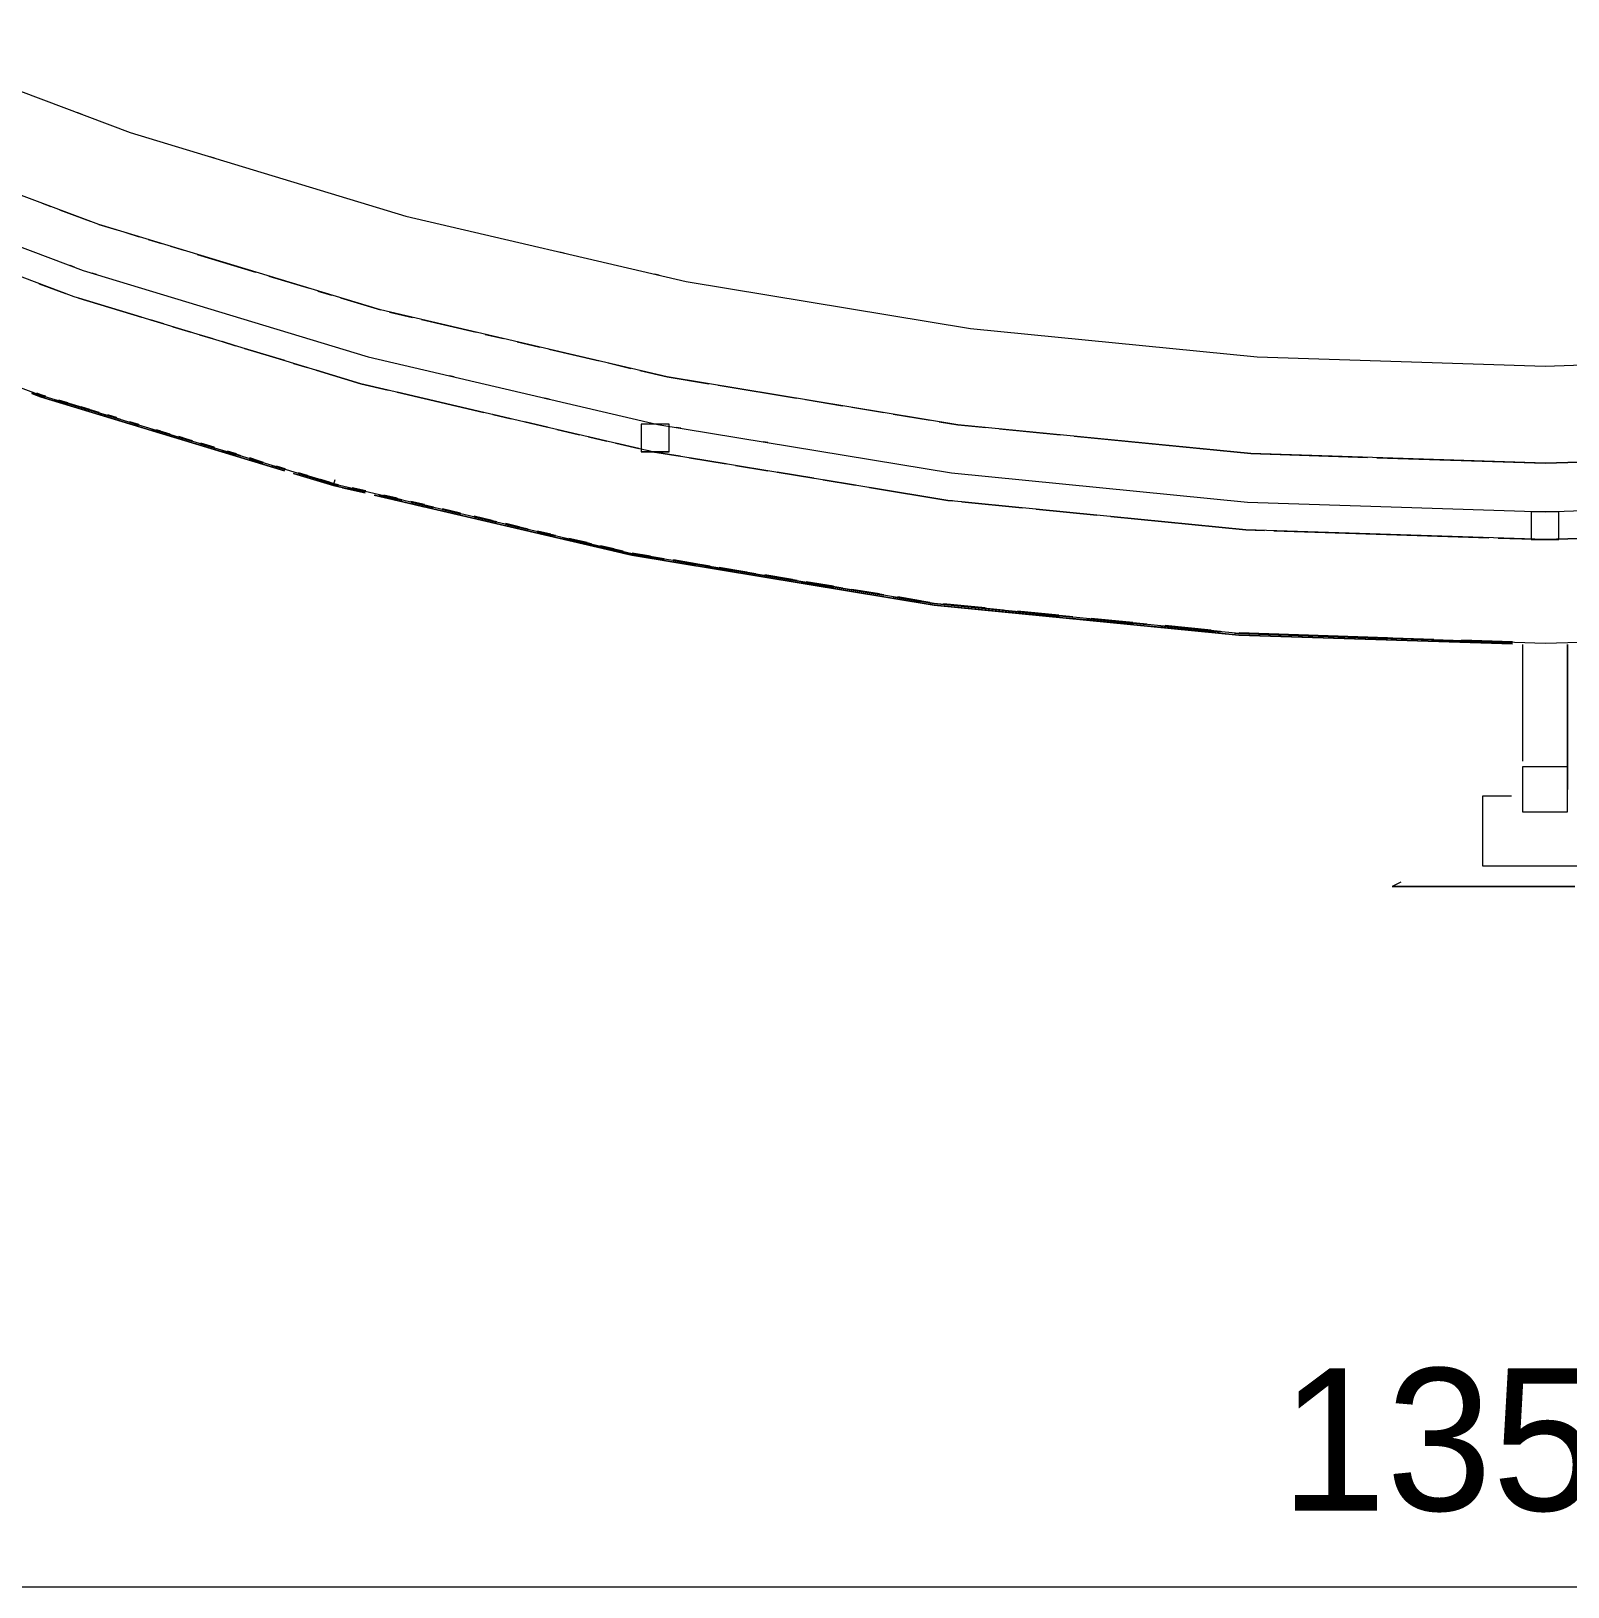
# Paper-space layout '01 Plans' of a CAD drawing. Header units: millimetres. Extents: x 5 to 415, y 7 to 290.
# Drawn here: x 70.19 to 92.33, y 75 to 97.42 of the extents above; entities that cross this region are included whole.
import ezdxf
from ezdxf.enums import TextEntityAlignment as Align

# ---------------------------------------------------------------- set-up
doc = ezdxf.new("R2010")
doc.units = ezdxf.units.MM
doc.layers.add('DIMENSIONS', color=7, linetype='Continuous')
doc.layers.add('GEOMETRY', color=7, linetype='Continuous')

# ---------------------------------------------------------------- blocks, each defined once
blk = doc.blocks.new('SHEET_01')
at = {"layer": 'DIMENSIONS', "lineweight": 13}
blk.add_line((24.592, 75), (159.408, 75), dxfattribs=at)
at = {"layer": 'GEOMETRY', "lineweight": 13}
for p, q in [((67.735, 97.418), (71.618, 95.957)), ((70.929, 96.216), (70.866, 96.24)), ((71.168, 94.631), (67.199, 96.125)), ((71.618, 95.957), (75.589, 94.752)), ((72.835, 95.588), (72.771, 95.607)), ((66.931, 95.478), (70.943, 93.968)), ((70.814, 93.589), (66.778, 95.109)), ((70.349, 94.939), (70.475, 94.892)), ((70.601, 94.844), (71.042, 94.678)), ((71.168, 94.631), (71.426, 94.553)), ((75.226, 93.4), (71.168, 94.631)), ((75.589, 94.752), (79.63, 93.81)), ((71.555, 94.514), (71.748, 94.455)), ((71.877, 94.416), (72.07, 94.357)), ((72.199, 94.318), (72.392, 94.26)), ((72.585, 94.201), (73.423, 93.947)), ((77.87, 94.22), (77.805, 94.235)), ((70.818, 94.015), (70.755, 94.039)), ((70.755, 94.039), (70.818, 94.015)), ((70.818, 94.015), (70.755, 94.039)), ((70.943, 93.968), (75.045, 92.724)), ((70.332, 92.169), (66.204, 93.723)), ((70.31, 93.779), (70.688, 93.637)), ((70.688, 93.637), (70.31, 93.779)), ((70.31, 93.779), (70.688, 93.637)), ((71.135, 93.91), (71.071, 93.929)), ((71.071, 93.929), (71.135, 93.91)), ((71.135, 93.91), (71.071, 93.929)), ((73.616, 93.888), (74.196, 93.712)), ((79.239, 93.901), (79.173, 93.916)), ((79.63, 93.81), (83.724, 93.134)), ((74.942, 92.337), (70.814, 93.589)), ((70.879, 93.57), (71.782, 93.296)), ((71.782, 93.296), (70.879, 93.57)), ((70.879, 93.57), (71.782, 93.296)), ((74.324, 93.673), (74.518, 93.615)), ((74.647, 93.576), (75.226, 93.4)), ((79.356, 92.437), (75.226, 93.4)), ((75.357, 93.369), (75.685, 93.293)), ((75.816, 93.262), (76.603, 93.079)), ((71.911, 93.257), (72.104, 93.198)), ((72.104, 93.198), (71.911, 93.257)), ((71.911, 93.257), (72.104, 93.198)), ((72.233, 93.159), (72.491, 93.081)), ((72.491, 93.081), (72.233, 93.159)), ((72.233, 93.159), (72.491, 93.081)), ((72.62, 93.042), (72.814, 92.983)), ((72.814, 92.983), (72.62, 93.042)), ((72.62, 93.042), (72.814, 92.983)), ((76.734, 93.048), (76.996, 92.987)), ((83.724, 93.134), (87.853, 92.727)), ((72.943, 92.944), (73.136, 92.885)), ((73.136, 92.885), (72.943, 92.944)), ((72.943, 92.944), (73.136, 92.885)), ((73.265, 92.846), (73.845, 92.67)), ((73.845, 92.67), (73.265, 92.846)), ((73.265, 92.846), (73.845, 92.67)), ((77.193, 92.941), (77.521, 92.865)), ((77.652, 92.834), (78.373, 92.666)), ((73.974, 92.631), (74.168, 92.572)), ((74.168, 92.572), (73.974, 92.631)), ((73.974, 92.631), (74.168, 92.572)), ((75.045, 92.724), (79.22, 91.75)), ((78.504, 92.636), (78.832, 92.559)), ((87.853, 92.727), (92, 92.592)), ((92, 92.592), (96.147, 92.727)), ((74.297, 92.533), (74.942, 92.337)), ((74.942, 92.337), (74.297, 92.533)), ((74.297, 92.533), (74.942, 92.337)), ((76.285, 92.435), (76.219, 92.45)), ((76.219, 92.45), (76.285, 92.435)), ((76.285, 92.435), (76.219, 92.45)), ((78.963, 92.529), (79.356, 92.437)), ((79.356, 92.437), (79.954, 92.338)), ((83.541, 91.746), (79.356, 92.437)), ((70.201, 92.197), (70.326, 92.15)), ((70.326, 92.15), (70.201, 92.197)), ((70.201, 92.197), (70.326, 92.15)), ((70.326, 92.15), (70.201, 92.197)), ((70.201, 92.197), (70.326, 92.15)), ((70.326, 92.15), (70.201, 92.197)), ((70.201, 92.197), (70.326, 92.15)), ((70.326, 92.15), (70.201, 92.197)), ((70.201, 92.197), (70.326, 92.15)), ((70.326, 92.15), (70.201, 92.197)), ((70.207, 92.216), (70.332, 92.169)), ((70.332, 92.169), (70.207, 92.216)), ((70.207, 92.216), (70.332, 92.169)), ((70.332, 92.169), (70.207, 92.216)), ((70.332, 92.169), (70.207, 92.216)), ((70.207, 92.216), (70.332, 92.169)), ((70.332, 92.169), (70.207, 92.216)), ((70.207, 92.216), (70.332, 92.169)), ((70.332, 92.169), (70.207, 92.216)), ((70.207, 92.216), (70.332, 92.169)), ((70.332, 92.169), (70.207, 92.216)), ((70.207, 92.216), (70.332, 92.169)), ((70.332, 92.169), (70.207, 92.216)), ((70.207, 92.216), (70.332, 92.169)), ((70.332, 92.169), (70.207, 92.216)), ((70.332, 92.169), (70.207, 92.216)), ((70.335, 92.178), (70.273, 92.202)), ((70.273, 92.202), (70.335, 92.178)), ((70.326, 92.15), (70.71, 92.034)), ((70.71, 92.034), (70.326, 92.15)), ((70.326, 92.15), (70.71, 92.034)), ((70.71, 92.034), (70.326, 92.15)), ((70.326, 92.15), (70.71, 92.034)), ((70.71, 92.034), (70.326, 92.15)), ((70.326, 92.15), (70.71, 92.034)), ((70.71, 92.034), (70.326, 92.15)), ((70.326, 92.15), (73.844, 91.083)), ((73.844, 91.083), (70.326, 92.15)), ((70.332, 92.169), (70.396, 92.149)), ((70.396, 92.149), (70.332, 92.169)), ((70.332, 92.169), (70.396, 92.149)), ((70.396, 92.149), (70.332, 92.169)), ((70.396, 92.149), (70.332, 92.169)), ((70.332, 92.169), (70.396, 92.149)), ((70.396, 92.149), (70.332, 92.169)), ((70.332, 92.169), (70.396, 92.149)), ((70.396, 92.149), (70.332, 92.169)), ((70.332, 92.169), (70.396, 92.149)), ((70.396, 92.149), (70.332, 92.169)), ((70.332, 92.169), (70.396, 92.149)), ((70.396, 92.149), (70.332, 92.169)), ((70.332, 92.169), (70.396, 92.149)), ((70.396, 92.149), (70.332, 92.169)), ((70.396, 92.149), (70.332, 92.169)), ((74.553, 90.888), (70.332, 92.169)), ((70.399, 92.159), (70.335, 92.178)), ((70.335, 92.178), (70.399, 92.159)), ((74.942, 92.337), (75.335, 92.246)), ((75.335, 92.246), (74.942, 92.337)), ((74.942, 92.337), (75.335, 92.246)), ((79.142, 91.358), (74.942, 92.337)), ((75.467, 92.215), (76.714, 91.924)), ((76.714, 91.924), (75.467, 92.215)), ((75.467, 92.215), (76.714, 91.924)), ((80.087, 92.316), (81.216, 92.13)), ((70.524, 92.111), (70.716, 92.052)), ((70.716, 92.052), (70.524, 92.111)), ((70.524, 92.111), (70.716, 92.052)), ((71.483, 91.82), (70.524, 92.111)), ((70.716, 92.052), (70.524, 92.111)), ((70.524, 92.111), (70.716, 92.052)), ((70.716, 92.052), (70.524, 92.111)), ((70.524, 92.111), (70.716, 92.052)), ((70.716, 92.052), (70.524, 92.111)), ((70.524, 92.111), (70.716, 92.052)), ((70.716, 92.052), (70.524, 92.111)), ((70.524, 92.111), (70.716, 92.052)), ((71.483, 91.82), (70.524, 92.111)), ((70.524, 92.111), (71.483, 91.82)), ((71.483, 91.82), (70.524, 92.111)), ((71.483, 91.82), (70.524, 92.111)), ((70.719, 92.062), (70.591, 92.101)), ((70.591, 92.101), (71.167, 91.926)), ((70.838, 91.995), (71.03, 91.936)), ((71.03, 91.936), (70.838, 91.995)), ((70.838, 91.995), (71.03, 91.936)), ((71.03, 91.936), (70.838, 91.995)), ((70.838, 91.995), (71.03, 91.936)), ((71.03, 91.936), (70.838, 91.995)), ((70.838, 91.995), (71.03, 91.936)), ((71.03, 91.936), (70.838, 91.995)), ((70.908, 91.994), (71.036, 91.955)), ((71.036, 91.955), (70.908, 91.994)), ((70.908, 91.994), (71.036, 91.955)), ((71.036, 91.955), (70.908, 91.994)), ((70.908, 91.994), (71.036, 91.955)), ((71.036, 91.955), (70.908, 91.994)), ((70.908, 91.994), (71.036, 91.955)), ((71.036, 91.955), (70.908, 91.994)), ((70.908, 91.994), (71.036, 91.955)), ((71.036, 91.955), (70.908, 91.994)), ((70.908, 91.994), (71.036, 91.955)), ((71.039, 91.965), (70.911, 92.004)), ((77.654, 92.115), (77.589, 92.131)), ((77.589, 92.131), (77.654, 92.115)), ((77.654, 92.115), (77.589, 92.131)), ((81.349, 92.108), (81.88, 92.02)), ((82.013, 91.998), (82.478, 91.921)), ((71.158, 91.898), (72.053, 91.626)), ((72.053, 91.626), (71.158, 91.898)), ((71.158, 91.898), (72.053, 91.626)), ((72.053, 91.626), (71.158, 91.898)), ((71.158, 91.898), (72.053, 91.626)), ((72.053, 91.626), (71.158, 91.898)), ((71.158, 91.898), (72.053, 91.626)), ((72.053, 91.626), (71.158, 91.898)), ((71.228, 91.897), (71.483, 91.82)), ((71.483, 91.82), (71.228, 91.897)), ((71.228, 91.897), (71.483, 91.82)), ((71.483, 91.82), (71.228, 91.897)), ((71.228, 91.897), (71.483, 91.82)), ((71.483, 91.82), (71.228, 91.897)), ((71.228, 91.897), (71.483, 91.82)), ((71.483, 91.82), (71.228, 91.897)), ((71.228, 91.897), (71.483, 91.82)), ((71.483, 91.82), (71.228, 91.897)), ((71.228, 91.897), (71.483, 91.82)), ((71.423, 91.849), (71.295, 91.887)), ((71.295, 91.887), (71.423, 91.849)), ((71.611, 91.781), (71.739, 91.742)), ((71.739, 91.742), (71.611, 91.781)), ((71.611, 91.781), (71.739, 91.742)), ((71.739, 91.742), (71.611, 91.781)), ((71.739, 91.742), (71.611, 91.781)), ((71.611, 91.781), (71.739, 91.742)), ((71.739, 91.742), (71.611, 91.781)), ((71.611, 91.781), (71.739, 91.742)), ((71.739, 91.742), (71.611, 91.781)), ((71.611, 91.781), (71.739, 91.742)), ((71.739, 91.742), (71.611, 91.781)), ((71.611, 91.781), (71.739, 91.742)), ((71.739, 91.742), (71.611, 91.781)), ((71.611, 91.781), (71.739, 91.742)), ((71.739, 91.742), (71.611, 91.781)), ((71.739, 91.742), (71.611, 91.781)), ((71.742, 91.752), (71.614, 91.79)), ((71.614, 91.79), (71.742, 91.752)), ((76.845, 91.894), (77.107, 91.832)), ((77.107, 91.832), (76.845, 91.894)), ((76.845, 91.894), (77.107, 91.832)), ((77.304, 91.786), (77.632, 91.71)), ((77.632, 91.71), (77.304, 91.786)), ((77.304, 91.786), (77.632, 91.71)), ((79.381, 91.754), (78.981, 91.754)), ((78.981, 91.754), (78.981, 91.354)), ((79.22, 91.75), (83.449, 91.052)), ((79.381, 91.354), (79.381, 91.754)), ((79.55, 91.696), (79.484, 91.707)), ((79.484, 91.707), (79.55, 91.696)), ((79.55, 91.696), (79.484, 91.707)), ((82.611, 91.9), (83.142, 91.812)), ((83.275, 91.79), (83.541, 91.746)), ((83.541, 91.746), (83.943, 91.706)), ((87.761, 91.33), (83.541, 91.746)), ((71.931, 91.684), (72.059, 91.645)), ((72.059, 91.645), (71.931, 91.684)), ((71.931, 91.684), (72.059, 91.645)), ((72.507, 91.509), (71.931, 91.684)), ((72.059, 91.645), (71.931, 91.684)), ((71.931, 91.684), (72.059, 91.645)), ((72.059, 91.645), (71.931, 91.684)), ((71.931, 91.684), (72.059, 91.645)), ((72.059, 91.645), (71.931, 91.684)), ((71.931, 91.684), (72.059, 91.645)), ((72.059, 91.645), (71.931, 91.684)), ((71.931, 91.684), (72.059, 91.645)), ((72.507, 91.509), (71.931, 91.684)), ((71.931, 91.684), (72.507, 91.509)), ((72.507, 91.509), (71.931, 91.684)), ((72.507, 91.509), (71.931, 91.684)), ((72.062, 91.655), (71.998, 91.674)), ((71.998, 91.674), (72.19, 91.616)), ((72.181, 91.587), (72.373, 91.529)), ((72.373, 91.529), (72.181, 91.587)), ((72.181, 91.587), (72.373, 91.529)), ((72.373, 91.529), (72.181, 91.587)), ((72.181, 91.587), (72.373, 91.529)), ((72.373, 91.529), (72.181, 91.587)), ((72.181, 91.587), (72.373, 91.529)), ((72.373, 91.529), (72.181, 91.587)), ((72.251, 91.587), (72.379, 91.548)), ((72.379, 91.548), (72.251, 91.587)), ((72.251, 91.587), (72.379, 91.548)), ((72.379, 91.548), (72.251, 91.587)), ((72.251, 91.587), (72.379, 91.548)), ((72.379, 91.548), (72.251, 91.587)), ((72.251, 91.587), (72.379, 91.548)), ((72.379, 91.548), (72.251, 91.587)), ((72.251, 91.587), (72.379, 91.548)), ((72.379, 91.548), (72.251, 91.587)), ((72.251, 91.587), (72.379, 91.548)), ((72.382, 91.558), (72.318, 91.577)), ((72.318, 91.577), (72.51, 91.519)), ((72.565, 91.471), (73.141, 91.296)), ((73.141, 91.296), (72.565, 91.471)), ((72.565, 91.471), (73.141, 91.296)), ((73.141, 91.296), (72.565, 91.471)), ((72.565, 91.471), (73.141, 91.296)), ((73.141, 91.296), (72.565, 91.471)), ((72.565, 91.471), (73.141, 91.296)), ((73.141, 91.296), (72.565, 91.471)), ((72.635, 91.47), (72.827, 91.412)), ((72.827, 91.412), (72.635, 91.47)), ((72.635, 91.47), (72.827, 91.412)), ((72.827, 91.412), (72.635, 91.47)), ((72.827, 91.412), (72.635, 91.47)), ((72.635, 91.47), (72.827, 91.412)), ((72.827, 91.412), (72.635, 91.47)), ((72.635, 91.47), (72.827, 91.412)), ((72.827, 91.412), (72.635, 91.47)), ((72.635, 91.47), (72.827, 91.412)), ((72.827, 91.412), (72.635, 91.47)), ((72.635, 91.47), (72.827, 91.412)), ((72.827, 91.412), (72.635, 91.47)), ((72.635, 91.47), (72.827, 91.412)), ((72.827, 91.412), (72.635, 91.47)), ((72.827, 91.412), (72.635, 91.47)), ((72.829, 91.422), (72.638, 91.48)), ((72.638, 91.48), (72.829, 91.422)), ((77.764, 91.679), (78.092, 91.603)), ((78.092, 91.603), (77.764, 91.679)), ((77.764, 91.679), (78.092, 91.603)), ((78.223, 91.572), (78.486, 91.511)), ((78.486, 91.511), (78.223, 91.572)), ((78.223, 91.572), (78.486, 91.511)), ((78.617, 91.48), (78.945, 91.404)), ((78.945, 91.404), (78.617, 91.48)), ((78.617, 91.48), (78.945, 91.404)), ((80.806, 91.488), (80.74, 91.499)), ((80.74, 91.499), (80.806, 91.488)), ((80.806, 91.488), (80.74, 91.499)), ((84.144, 91.687), (85.015, 91.601)), ((85.216, 91.581), (87.761, 91.33)), ((72.954, 91.373), (73.146, 91.315)), ((73.146, 91.315), (72.954, 91.373)), ((72.954, 91.373), (73.146, 91.315)), ((73.21, 91.296), (72.954, 91.373)), ((73.146, 91.315), (72.954, 91.373)), ((72.954, 91.373), (73.146, 91.315)), ((73.146, 91.315), (72.954, 91.373)), ((72.954, 91.373), (73.146, 91.315)), ((73.146, 91.315), (72.954, 91.373)), ((72.954, 91.373), (73.146, 91.315)), ((73.146, 91.315), (72.954, 91.373)), ((72.954, 91.373), (73.146, 91.315)), ((73.21, 91.296), (72.954, 91.373)), ((72.954, 91.373), (73.21, 91.296)), ((73.21, 91.296), (72.954, 91.373)), ((73.21, 91.296), (72.954, 91.373)), ((73.149, 91.325), (73.021, 91.364)), ((73.021, 91.364), (73.213, 91.305)), ((73.269, 91.257), (73.461, 91.199)), ((73.461, 91.199), (73.269, 91.257)), ((73.269, 91.257), (73.461, 91.199)), ((73.461, 91.199), (73.269, 91.257)), ((73.269, 91.257), (73.461, 91.199)), ((73.461, 91.199), (73.269, 91.257)), ((73.269, 91.257), (73.461, 91.199)), ((73.461, 91.199), (73.269, 91.257)), ((73.338, 91.257), (73.466, 91.218)), ((73.466, 91.218), (73.338, 91.257)), ((73.338, 91.257), (73.466, 91.218)), ((73.53, 91.199), (73.338, 91.257)), ((73.466, 91.218), (73.338, 91.257)), ((73.338, 91.257), (73.466, 91.218)), ((73.466, 91.218), (73.338, 91.257)), ((73.338, 91.257), (73.466, 91.218)), ((73.466, 91.218), (73.338, 91.257)), ((73.338, 91.257), (73.466, 91.218)), ((73.466, 91.218), (73.338, 91.257)), ((73.338, 91.257), (73.466, 91.218)), ((73.53, 91.199), (73.338, 91.257)), ((73.338, 91.257), (73.53, 91.199)), ((73.53, 91.199), (73.338, 91.257)), ((73.53, 91.199), (73.338, 91.257)), ((73.469, 91.228), (73.341, 91.267)), ((73.341, 91.267), (73.533, 91.208)), ((79.381, 91.354), (78.981, 91.354)), ((78.981, 91.354), (79.381, 91.354)), ((78.981, 91.354), (78.981, 91.354)), ((79.076, 91.373), (79.142, 91.358)), ((79.142, 91.358), (79.076, 91.373)), ((79.076, 91.373), (79.142, 91.358)), ((79.142, 91.358), (79.541, 91.292)), ((79.541, 91.292), (79.142, 91.358)), ((79.142, 91.358), (79.541, 91.292)), ((83.397, 90.655), (79.142, 91.358)), ((79.381, 91.354), (79.381, 91.354)), ((79.674, 91.27), (80.206, 91.182)), ((80.206, 91.182), (79.674, 91.27)), ((79.674, 91.27), (80.206, 91.182)), ((87.761, 91.33), (89.443, 91.275)), ((92, 91.192), (87.761, 91.33)), ((89.578, 91.271), (92, 91.192)), ((92, 91.192), (96.239, 91.33)), ((96.239, 91.33), (92, 91.192)), ((73.589, 91.16), (73.844, 91.083)), ((73.844, 91.083), (73.589, 91.16)), ((73.589, 91.16), (73.844, 91.083)), ((73.844, 91.083), (73.589, 91.16)), ((73.589, 91.16), (73.844, 91.083)), ((73.844, 91.083), (73.589, 91.16)), ((73.589, 91.16), (73.844, 91.083)), ((73.844, 91.083), (73.589, 91.16)), ((73.658, 91.16), (73.85, 91.102)), ((73.85, 91.102), (73.658, 91.16)), ((73.658, 91.16), (73.85, 91.102)), ((73.85, 91.102), (73.658, 91.16)), ((73.85, 91.102), (73.658, 91.16)), ((73.658, 91.16), (73.85, 91.102)), ((73.85, 91.102), (73.658, 91.16)), ((73.658, 91.16), (73.85, 91.102)), ((73.85, 91.102), (73.658, 91.16)), ((73.658, 91.16), (73.85, 91.102)), ((73.85, 91.102), (73.658, 91.16)), ((73.658, 91.16), (73.85, 91.102)), ((73.85, 91.102), (73.658, 91.16)), ((73.658, 91.16), (73.85, 91.102)), ((73.85, 91.102), (73.658, 91.16)), ((73.85, 91.102), (73.658, 91.16)), ((73.853, 91.111), (73.725, 91.15)), ((73.725, 91.15), (73.853, 91.111)), ((73.972, 91.044), (74.164, 90.986)), ((74.164, 90.986), (73.972, 91.044)), ((73.972, 91.044), (74.164, 90.986)), ((74.164, 90.986), (73.972, 91.044)), ((73.972, 91.044), (74.164, 90.986)), ((74.164, 90.986), (73.972, 91.044)), ((73.972, 91.044), (74.164, 90.986)), ((74.164, 90.986), (73.972, 91.044)), ((73.972, 91.044), (74.548, 90.869)), ((74.548, 90.869), (73.972, 91.044)), ((74.042, 91.044), (74.17, 91.005)), ((74.17, 91.005), (74.042, 91.044)), ((74.042, 91.044), (74.17, 91.005)), ((74.553, 90.888), (74.042, 91.044)), ((74.17, 91.005), (74.042, 91.044)), ((74.042, 91.044), (74.17, 91.005)), ((74.17, 91.005), (74.042, 91.044)), ((74.042, 91.044), (74.17, 91.005)), ((74.17, 91.005), (74.042, 91.044)), ((74.042, 91.044), (74.17, 91.005)), ((74.17, 91.005), (74.042, 91.044)), ((74.042, 91.044), (74.17, 91.005)), ((74.553, 90.888), (74.042, 91.044)), ((74.042, 91.044), (74.553, 90.888)), ((74.553, 90.888), (74.042, 91.044)), ((74.553, 90.888), (74.042, 91.044)), ((74.172, 91.014), (74.044, 91.053)), ((74.044, 91.053), (74.556, 90.898)), ((80.339, 91.16), (80.804, 91.084)), ((80.804, 91.084), (80.339, 91.16)), ((80.339, 91.16), (80.804, 91.084)), ((80.937, 91.062), (81.469, 90.974)), ((81.469, 90.974), (80.937, 91.062)), ((80.937, 91.062), (81.469, 90.974)), ((83.449, 91.052), (87.716, 90.632)), ((74.292, 90.947), (74.484, 90.889)), ((74.484, 90.889), (74.292, 90.947)), ((74.292, 90.947), (74.484, 90.889)), ((74.484, 90.889), (74.292, 90.947)), ((74.292, 90.947), (74.484, 90.889)), ((74.484, 90.889), (74.292, 90.947)), ((74.292, 90.947), (74.484, 90.889)), ((74.484, 90.889), (74.292, 90.947)), ((74.362, 90.947), (74.489, 90.908)), ((74.489, 90.908), (74.362, 90.947)), ((74.362, 90.947), (74.489, 90.908)), ((74.489, 90.908), (74.362, 90.947)), ((74.362, 90.947), (74.489, 90.908)), ((74.489, 90.908), (74.362, 90.947)), ((74.362, 90.947), (74.489, 90.908)), ((74.489, 90.908), (74.362, 90.947)), ((74.362, 90.947), (74.489, 90.908)), ((74.489, 90.908), (74.362, 90.947)), ((74.362, 90.947), (74.489, 90.908)), ((74.492, 90.917), (74.364, 90.956)), ((74.548, 90.869), (75.004, 90.763)), ((75.004, 90.763), (74.548, 90.869)), ((74.553, 90.888), (74.571, 90.955)), ((74.618, 90.873), (74.553, 90.888)), ((74.618, 90.873), (74.553, 90.888)), ((74.553, 90.888), (74.618, 90.873)), ((74.618, 90.873), (74.553, 90.888)), ((74.618, 90.873), (74.553, 90.888)), ((78.849, 89.887), (74.553, 90.888)), ((74.556, 90.898), (74.621, 90.883)), ((74.678, 90.839), (75.004, 90.763)), ((75.004, 90.763), (74.678, 90.839)), ((74.678, 90.839), (75.004, 90.763)), ((75.004, 90.763), (74.678, 90.839)), ((74.678, 90.839), (75.004, 90.763)), ((75.004, 90.763), (74.678, 90.839)), ((74.678, 90.839), (75.004, 90.763)), ((75.004, 90.763), (74.678, 90.839)), ((74.749, 90.843), (75.009, 90.782)), ((75.009, 90.782), (74.749, 90.843)), ((74.749, 90.843), (75.009, 90.782)), ((75.009, 90.782), (74.749, 90.843)), ((75.009, 90.782), (74.749, 90.843)), ((74.749, 90.843), (75.009, 90.782)), ((75.009, 90.782), (74.749, 90.843)), ((74.749, 90.843), (75.009, 90.782)), ((75.009, 90.782), (74.749, 90.843)), ((74.749, 90.843), (75.009, 90.782)), ((75.009, 90.782), (74.749, 90.843)), ((74.749, 90.843), (75.009, 90.782)), ((75.009, 90.782), (74.749, 90.843)), ((74.749, 90.843), (75.009, 90.782)), ((75.009, 90.782), (74.749, 90.843)), ((75.009, 90.782), (74.749, 90.843)), ((75.012, 90.792), (74.816, 90.837)), ((74.816, 90.837), (75.012, 90.792)), ((81.602, 90.952), (82.067, 90.875)), ((82.067, 90.875), (81.602, 90.952)), ((81.602, 90.952), (82.067, 90.875)), ((82.267, 90.842), (83.397, 90.655)), ((83.397, 90.655), (82.267, 90.842)), ((82.267, 90.842), (83.397, 90.655)), ((75.134, 90.732), (75.46, 90.657)), ((75.46, 90.657), (75.134, 90.732)), ((75.134, 90.732), (75.46, 90.657)), ((75.46, 90.657), (75.134, 90.732)), ((75.134, 90.732), (75.46, 90.657)), ((75.46, 90.657), (75.134, 90.732)), ((75.134, 90.732), (75.46, 90.657)), ((75.46, 90.657), (75.134, 90.732)), ((75.134, 90.732), (78.845, 89.867)), ((78.845, 89.867), (75.134, 90.732)), ((75.204, 90.737), (75.465, 90.676)), ((75.465, 90.676), (75.204, 90.737)), ((75.204, 90.737), (75.465, 90.676)), ((75.53, 90.661), (75.204, 90.737)), ((75.465, 90.676), (75.204, 90.737)), ((75.204, 90.737), (75.465, 90.676)), ((75.465, 90.676), (75.204, 90.737)), ((75.204, 90.737), (75.465, 90.676)), ((75.465, 90.676), (75.204, 90.737)), ((75.204, 90.737), (75.465, 90.676)), ((75.465, 90.676), (75.204, 90.737)), ((75.204, 90.737), (75.465, 90.676)), ((75.53, 90.661), (75.204, 90.737)), ((75.204, 90.737), (75.53, 90.661)), ((75.53, 90.661), (75.204, 90.737)), ((75.53, 90.661), (75.204, 90.737)), ((75.467, 90.686), (75.272, 90.731)), ((75.272, 90.731), (75.532, 90.67)), ((75.59, 90.626), (75.85, 90.565)), ((75.85, 90.565), (75.59, 90.626)), ((75.59, 90.626), (75.85, 90.565)), ((75.85, 90.565), (75.59, 90.626)), ((75.59, 90.626), (75.85, 90.565)), ((75.85, 90.565), (75.59, 90.626)), ((75.59, 90.626), (75.85, 90.565)), ((75.85, 90.565), (75.59, 90.626)), ((75.66, 90.63), (75.855, 90.585)), ((75.855, 90.585), (75.66, 90.63)), ((75.66, 90.63), (75.855, 90.585)), ((75.985, 90.555), (75.66, 90.63)), ((75.855, 90.585), (75.66, 90.63)), ((75.66, 90.63), (75.855, 90.585)), ((75.855, 90.585), (75.66, 90.63)), ((75.66, 90.63), (75.855, 90.585)), ((75.855, 90.585), (75.66, 90.63)), ((75.66, 90.63), (75.855, 90.585)), ((75.855, 90.585), (75.66, 90.63)), ((75.66, 90.63), (75.855, 90.585)), ((75.985, 90.555), (75.66, 90.63)), ((75.66, 90.63), (75.985, 90.555)), ((75.985, 90.555), (75.66, 90.63)), ((75.985, 90.555), (75.66, 90.63)), ((75.858, 90.595), (75.662, 90.64)), ((75.662, 90.64), (75.988, 90.564)), ((83.397, 90.655), (83.464, 90.649)), ((83.464, 90.649), (83.397, 90.655)), ((83.397, 90.655), (83.464, 90.649)), ((87.689, 90.233), (83.397, 90.655)), ((83.598, 90.636), (84.47, 90.55)), ((84.47, 90.55), (83.598, 90.636)), ((83.598, 90.636), (84.47, 90.55)), ((87.716, 90.632), (92, 90.492)), ((92, 90.492), (96.284, 90.632)), ((75.981, 90.535), (77.218, 90.247)), ((77.218, 90.247), (75.981, 90.535)), ((75.981, 90.535), (77.218, 90.247)), ((77.218, 90.247), (75.981, 90.535)), ((75.981, 90.535), (77.218, 90.247)), ((77.218, 90.247), (75.981, 90.535)), ((75.981, 90.535), (77.218, 90.247)), ((77.218, 90.247), (75.981, 90.535)), ((76.116, 90.524), (76.376, 90.463)), ((76.376, 90.463), (76.116, 90.524)), ((76.116, 90.524), (76.376, 90.463)), ((76.376, 90.463), (76.116, 90.524)), ((76.376, 90.463), (76.116, 90.524)), ((76.116, 90.524), (76.376, 90.463)), ((76.376, 90.463), (76.116, 90.524)), ((76.116, 90.524), (76.376, 90.463)), ((76.376, 90.463), (76.116, 90.524)), ((76.116, 90.524), (76.376, 90.463)), ((76.376, 90.463), (76.116, 90.524)), ((76.116, 90.524), (76.376, 90.463)), ((76.376, 90.463), (76.116, 90.524)), ((76.116, 90.524), (76.376, 90.463)), ((76.376, 90.463), (76.116, 90.524)), ((76.376, 90.463), (76.116, 90.524)), ((76.378, 90.473), (76.118, 90.534)), ((76.118, 90.534), (76.378, 90.473)), ((76.571, 90.418), (76.832, 90.357)), ((76.832, 90.357), (76.571, 90.418)), ((76.571, 90.418), (76.832, 90.357)), ((76.897, 90.342), (76.571, 90.418)), ((76.832, 90.357), (76.571, 90.418)), ((76.571, 90.418), (76.832, 90.357)), ((76.832, 90.357), (76.571, 90.418)), ((76.571, 90.418), (76.832, 90.357)), ((76.832, 90.357), (76.571, 90.418)), ((76.571, 90.418), (76.832, 90.357)), ((76.832, 90.357), (76.571, 90.418)), ((76.571, 90.418), (76.832, 90.357)), ((76.897, 90.342), (76.571, 90.418)), ((76.571, 90.418), (76.897, 90.342)), ((76.897, 90.342), (76.571, 90.418)), ((76.897, 90.342), (76.571, 90.418)), ((76.834, 90.367), (76.573, 90.428)), ((76.573, 90.428), (76.899, 90.352)), ((84.671, 90.53), (85.543, 90.444)), ((85.543, 90.444), (84.671, 90.53)), ((84.671, 90.53), (85.543, 90.444)), ((85.744, 90.424), (87.689, 90.233)), ((87.689, 90.233), (85.744, 90.424)), ((85.744, 90.424), (87.689, 90.233)), ((92.2, 90.492), (91.8, 90.492)), ((91.8, 90.492), (91.8, 90.092)), ((92.2, 90.092), (92.2, 90.492)), ((77.027, 90.312), (77.222, 90.266)), ((77.222, 90.266), (77.027, 90.312)), ((77.027, 90.312), (77.222, 90.266)), ((77.352, 90.236), (77.027, 90.312)), ((77.222, 90.266), (77.027, 90.312)), ((77.027, 90.312), (77.222, 90.266)), ((77.222, 90.266), (77.027, 90.312)), ((77.027, 90.312), (77.222, 90.266)), ((77.222, 90.266), (77.027, 90.312)), ((77.027, 90.312), (77.222, 90.266)), ((77.222, 90.266), (77.027, 90.312)), ((77.027, 90.312), (77.222, 90.266)), ((77.352, 90.236), (77.027, 90.312)), ((77.027, 90.312), (77.352, 90.236)), ((77.352, 90.236), (77.027, 90.312)), ((77.352, 90.236), (77.027, 90.312)), ((77.224, 90.276), (77.029, 90.321)), ((77.029, 90.321), (77.354, 90.246)), ((77.348, 90.216), (77.673, 90.14)), ((77.673, 90.14), (77.348, 90.216)), ((77.348, 90.216), (77.673, 90.14)), ((77.673, 90.14), (77.348, 90.216)), ((77.348, 90.216), (77.673, 90.14)), ((77.673, 90.14), (77.348, 90.216)), ((77.348, 90.216), (77.673, 90.14)), ((77.673, 90.14), (77.348, 90.216)), ((77.482, 90.205), (77.678, 90.16)), ((77.678, 90.16), (77.482, 90.205)), ((77.482, 90.205), (77.678, 90.16)), ((77.743, 90.145), (77.482, 90.205)), ((77.678, 90.16), (77.482, 90.205)), ((77.482, 90.205), (77.678, 90.16)), ((77.678, 90.16), (77.482, 90.205)), ((77.482, 90.205), (77.678, 90.16)), ((77.678, 90.16), (77.482, 90.205)), ((77.482, 90.205), (77.678, 90.16)), ((77.678, 90.16), (77.482, 90.205)), ((77.482, 90.205), (77.678, 90.16)), ((77.743, 90.145), (77.482, 90.205)), ((77.482, 90.205), (77.743, 90.145)), ((77.743, 90.145), (77.482, 90.205)), ((77.743, 90.145), (77.482, 90.205)), ((77.68, 90.17), (77.485, 90.215)), ((77.485, 90.215), (77.745, 90.155)), ((87.689, 90.233), (87.959, 90.224)), ((87.959, 90.224), (87.689, 90.233)), ((87.689, 90.233), (87.959, 90.224)), ((92, 90.092), (87.689, 90.233)), ((88.094, 90.219), (91.192, 90.118)), ((91.192, 90.118), (88.094, 90.219)), ((88.094, 90.219), (91.192, 90.118)), ((92, 90.092), (96.311, 90.233)), ((96.311, 90.233), (92, 90.092)), ((92, 90.092), (96.311, 90.233)), ((96.311, 90.233), (92, 90.092)), ((77.804, 90.11), (78.585, 89.928)), ((78.585, 89.928), (77.804, 90.11)), ((77.804, 90.11), (78.585, 89.928)), ((78.585, 89.928), (77.804, 90.11)), ((77.804, 90.11), (78.585, 89.928)), ((78.585, 89.928), (77.804, 90.11)), ((77.804, 90.11), (78.585, 89.928)), ((78.585, 89.928), (77.804, 90.11)), ((77.873, 90.114), (78.198, 90.039)), ((78.198, 90.039), (77.873, 90.114)), ((77.873, 90.114), (78.198, 90.039)), ((78.849, 89.887), (77.873, 90.114)), ((78.198, 90.039), (77.873, 90.114)), ((77.873, 90.114), (78.198, 90.039)), ((78.198, 90.039), (77.873, 90.114)), ((77.873, 90.114), (78.198, 90.039)), ((78.198, 90.039), (77.873, 90.114)), ((77.873, 90.114), (78.198, 90.039)), ((78.198, 90.039), (77.873, 90.114)), ((77.873, 90.114), (78.198, 90.039)), ((78.849, 89.887), (77.873, 90.114)), ((77.873, 90.114), (78.849, 89.887)), ((78.849, 89.887), (77.873, 90.114)), ((78.849, 89.887), (77.873, 90.114)), ((78.2, 90.048), (77.94, 90.109)), ((77.94, 90.109), (78.266, 90.033)), ((78.329, 90.008), (78.589, 89.947)), ((78.589, 89.947), (78.329, 90.008)), ((78.329, 90.008), (78.589, 89.947)), ((78.589, 89.947), (78.329, 90.008)), ((78.329, 90.008), (78.589, 89.947)), ((78.589, 89.947), (78.329, 90.008)), ((78.329, 90.008), (78.589, 89.947)), ((78.589, 89.947), (78.329, 90.008)), ((78.329, 90.008), (78.589, 89.947)), ((78.589, 89.947), (78.329, 90.008)), ((78.329, 90.008), (78.589, 89.947)), ((78.591, 89.957), (78.396, 90.003)), ((78.396, 90.003), (78.721, 89.927)), ((78.715, 89.898), (78.845, 89.867)), ((78.845, 89.867), (78.715, 89.898)), ((78.715, 89.898), (78.845, 89.867)), ((78.845, 89.867), (78.715, 89.898)), ((78.715, 89.898), (78.845, 89.867)), ((78.845, 89.867), (78.715, 89.898)), ((78.715, 89.898), (78.845, 89.867)), ((78.845, 89.867), (78.715, 89.898)), ((78.784, 89.902), (78.849, 89.887)), ((78.849, 89.887), (78.784, 89.902)), ((78.784, 89.902), (78.849, 89.887)), ((78.849, 89.887), (78.784, 89.902)), ((78.784, 89.902), (78.849, 89.887)), ((78.849, 89.887), (78.784, 89.902)), ((78.784, 89.902), (78.849, 89.887)), ((78.849, 89.887), (78.784, 89.902)), ((78.784, 89.902), (78.849, 89.887)), ((78.849, 89.887), (78.784, 89.902)), ((78.784, 89.902), (78.849, 89.887)), ((91.326, 90.114), (92, 90.092)), ((92, 90.092), (91.326, 90.114)), ((91.326, 90.114), (92, 90.092)), ((92.2, 90.092), (91.8, 90.092)), ((91.8, 90.092), (92.2, 90.092)), ((91.8, 90.092), (91.8, 90.092)), ((92.2, 90.092), (92.2, 90.092)), ((78.845, 89.867), (79.109, 89.824)), ((79.109, 89.824), (78.845, 89.867)), ((78.845, 89.867), (79.109, 89.824)), ((79.109, 89.824), (78.845, 89.867)), ((78.845, 89.867), (79.109, 89.824)), ((79.109, 89.824), (78.845, 89.867)), ((78.845, 89.867), (79.109, 89.824)), ((79.109, 89.824), (78.845, 89.867)), ((78.845, 89.867), (83.199, 89.148)), ((83.199, 89.148), (78.845, 89.867)), ((78.849, 89.887), (79.113, 89.843)), ((79.113, 89.843), (78.849, 89.887)), ((78.849, 89.887), (79.113, 89.843)), ((79.311, 89.811), (78.849, 89.887)), ((79.113, 89.843), (78.849, 89.887)), ((78.849, 89.887), (79.113, 89.843)), ((79.113, 89.843), (78.849, 89.887)), ((78.849, 89.887), (79.113, 89.843)), ((79.113, 89.843), (78.849, 89.887)), ((78.849, 89.887), (79.113, 89.843)), ((79.113, 89.843), (78.849, 89.887)), ((78.849, 89.887), (79.113, 89.843)), ((79.311, 89.811), (78.849, 89.887)), ((78.849, 89.887), (79.311, 89.811)), ((79.311, 89.811), (78.849, 89.887)), ((79.311, 89.811), (78.849, 89.887)), ((83.201, 89.168), (78.849, 89.887)), ((79.115, 89.853), (78.851, 89.897)), ((78.851, 89.897), (79.313, 89.82)), ((79.307, 89.791), (79.769, 89.715)), ((79.769, 89.715), (79.307, 89.791)), ((79.307, 89.791), (79.769, 89.715)), ((79.769, 89.715), (79.307, 89.791)), ((79.307, 89.791), (79.769, 89.715)), ((79.769, 89.715), (79.307, 89.791)), ((79.307, 89.791), (79.769, 89.715)), ((79.769, 89.715), (79.307, 89.791)), ((79.443, 89.789), (79.772, 89.734)), ((79.772, 89.734), (79.443, 89.789)), ((79.443, 89.789), (79.772, 89.734)), ((82.476, 89.288), (79.443, 89.789)), ((79.772, 89.734), (79.443, 89.789)), ((79.443, 89.789), (79.772, 89.734)), ((79.772, 89.734), (79.443, 89.789)), ((79.443, 89.789), (79.772, 89.734)), ((79.772, 89.734), (79.443, 89.789)), ((79.443, 89.789), (79.772, 89.734)), ((79.772, 89.734), (79.443, 89.789)), ((79.443, 89.789), (79.772, 89.734)), ((82.476, 89.288), (79.443, 89.789)), ((79.443, 89.789), (82.476, 89.288)), ((82.476, 89.288), (79.443, 89.789)), ((82.476, 89.288), (79.443, 89.789)), ((79.774, 89.744), (79.445, 89.799)), ((79.445, 89.799), (79.972, 89.712)), ((79.901, 89.693), (83.001, 89.181)), ((83.001, 89.181), (79.901, 89.693)), ((79.901, 89.693), (83.001, 89.181)), ((83.001, 89.181), (79.901, 89.693)), ((79.901, 89.693), (83.001, 89.181)), ((83.001, 89.181), (79.901, 89.693)), ((79.901, 89.693), (83.001, 89.181)), ((83.001, 89.181), (79.901, 89.693)), ((80.036, 89.691), (80.498, 89.615)), ((80.498, 89.615), (80.036, 89.691)), ((80.036, 89.691), (80.498, 89.615)), ((80.498, 89.615), (80.036, 89.691)), ((80.036, 89.691), (80.498, 89.615)), ((80.498, 89.615), (80.036, 89.691)), ((80.036, 89.691), (80.498, 89.615)), ((80.498, 89.615), (80.036, 89.691)), ((80.036, 89.691), (80.498, 89.615)), ((80.498, 89.615), (80.036, 89.691)), ((80.036, 89.691), (80.498, 89.615)), ((80.5, 89.624), (80.104, 89.69)), ((80.104, 89.69), (80.631, 89.603)), ((80.696, 89.582), (81.157, 89.506)), ((81.157, 89.506), (80.696, 89.582)), ((80.696, 89.582), (81.157, 89.506)), ((81.157, 89.506), (80.696, 89.582)), ((80.696, 89.582), (81.157, 89.506)), ((81.157, 89.506), (80.696, 89.582)), ((80.696, 89.582), (81.157, 89.506)), ((81.157, 89.506), (80.696, 89.582)), ((80.696, 89.582), (81.157, 89.506)), ((81.157, 89.506), (80.696, 89.582)), ((80.696, 89.582), (81.157, 89.506)), ((81.159, 89.516), (80.763, 89.581)), ((80.763, 89.581), (81.225, 89.505)), ((81.289, 89.484), (81.751, 89.408)), ((81.751, 89.408), (81.289, 89.484)), ((81.289, 89.484), (81.751, 89.408)), ((81.751, 89.408), (81.289, 89.484)), ((81.289, 89.484), (81.751, 89.408)), ((81.751, 89.408), (81.289, 89.484)), ((81.289, 89.484), (81.751, 89.408)), ((81.751, 89.408), (81.289, 89.484)), ((81.289, 89.484), (81.751, 89.408)), ((81.751, 89.408), (81.289, 89.484)), ((81.289, 89.484), (81.751, 89.408)), ((81.752, 89.418), (81.357, 89.483)), ((81.357, 89.483), (81.884, 89.396)), ((81.949, 89.375), (82.41, 89.299)), ((82.41, 89.299), (81.949, 89.375)), ((81.949, 89.375), (82.41, 89.299)), ((82.41, 89.299), (81.949, 89.375)), ((81.949, 89.375), (82.41, 89.299)), ((82.41, 89.299), (81.949, 89.375)), ((81.949, 89.375), (82.41, 89.299)), ((82.41, 89.299), (81.949, 89.375)), ((81.949, 89.375), (82.41, 89.299)), ((82.41, 89.299), (81.949, 89.375)), ((81.949, 89.375), (82.41, 89.299)), ((82.412, 89.309), (82.016, 89.374)), ((82.016, 89.374), (82.477, 89.298)), ((82.608, 89.266), (83.004, 89.201)), ((83.004, 89.201), (82.608, 89.266)), ((82.608, 89.266), (83.004, 89.201)), ((83.201, 89.168), (82.608, 89.266)), ((83.004, 89.201), (82.608, 89.266)), ((82.608, 89.266), (83.004, 89.201)), ((83.004, 89.201), (82.608, 89.266)), ((82.608, 89.266), (83.004, 89.201)), ((83.004, 89.201), (82.608, 89.266)), ((82.608, 89.266), (83.004, 89.201)), ((83.004, 89.201), (82.608, 89.266)), ((82.608, 89.266), (83.004, 89.201)), ((83.201, 89.168), (82.608, 89.266)), ((82.608, 89.266), (83.201, 89.168)), ((83.201, 89.168), (82.608, 89.266)), ((83.201, 89.168), (82.608, 89.266)), ((83.005, 89.211), (82.675, 89.265)), ((82.675, 89.265), (83.137, 89.189)), ((83.133, 89.159), (83.199, 89.148)), ((83.199, 89.148), (83.133, 89.159)), ((83.133, 89.159), (83.199, 89.148)), ((83.199, 89.148), (83.133, 89.159)), ((83.133, 89.159), (83.199, 89.148)), ((83.199, 89.148), (83.133, 89.159)), ((83.133, 89.159), (83.199, 89.148)), ((83.199, 89.148), (83.133, 89.159)), ((83.199, 89.148), (84.995, 88.971)), ((84.995, 88.971), (83.199, 89.148)), ((83.199, 89.148), (84.995, 88.971)), ((84.995, 88.971), (83.199, 89.148)), ((83.199, 89.148), (84.995, 88.971)), ((84.995, 88.971), (83.199, 89.148)), ((83.199, 89.148), (84.995, 88.971)), ((84.995, 88.971), (83.199, 89.148)), ((83.199, 89.148), (87.59, 88.716)), ((87.59, 88.716), (83.199, 89.148)), ((83.201, 89.168), (83.933, 89.096)), ((83.933, 89.096), (83.201, 89.168)), ((83.201, 89.168), (83.933, 89.096)), ((85.197, 88.972), (83.201, 89.168)), ((83.933, 89.096), (83.201, 89.168)), ((83.201, 89.168), (83.933, 89.096)), ((83.933, 89.096), (83.201, 89.168)), ((83.201, 89.168), (83.933, 89.096)), ((83.933, 89.096), (83.201, 89.168)), ((83.201, 89.168), (83.933, 89.096)), ((83.933, 89.096), (83.201, 89.168)), ((83.201, 89.168), (83.933, 89.096)), ((85.197, 88.972), (83.201, 89.168)), ((83.201, 89.168), (85.197, 88.972)), ((85.197, 88.972), (83.201, 89.168)), ((85.197, 88.972), (83.201, 89.168)), ((87.591, 88.736), (83.201, 89.168)), ((83.934, 89.106), (83.336, 89.165)), ((83.336, 89.165), (84.2, 89.08)), ((84.266, 89.063), (84.997, 88.991)), ((84.997, 88.991), (84.266, 89.063)), ((84.266, 89.063), (84.997, 88.991)), ((84.997, 88.991), (84.266, 89.063)), ((84.266, 89.063), (84.997, 88.991)), ((84.997, 88.991), (84.266, 89.063)), ((84.266, 89.063), (84.997, 88.991)), ((84.997, 88.991), (84.266, 89.063)), ((84.266, 89.063), (84.997, 88.991)), ((84.997, 88.991), (84.266, 89.063)), ((84.266, 89.063), (84.997, 88.991)), ((84.998, 89.001), (84.4, 89.06)), ((84.4, 89.06), (85.198, 88.982)), ((85.195, 88.952), (86.06, 88.867)), ((86.06, 88.867), (85.195, 88.952)), ((85.195, 88.952), (86.06, 88.867)), ((86.06, 88.867), (85.195, 88.952)), ((85.195, 88.952), (86.06, 88.867)), ((86.06, 88.867), (85.195, 88.952)), ((85.195, 88.952), (86.06, 88.867)), ((86.06, 88.867), (85.195, 88.952)), ((85.396, 88.952), (86.061, 88.887)), ((86.061, 88.887), (85.396, 88.952)), ((85.396, 88.952), (86.061, 88.887)), ((86.261, 88.867), (85.396, 88.952)), ((86.061, 88.887), (85.396, 88.952)), ((85.396, 88.952), (86.061, 88.887)), ((86.061, 88.887), (85.396, 88.952)), ((85.396, 88.952), (86.061, 88.887)), ((86.061, 88.887), (85.396, 88.952)), ((85.396, 88.952), (86.061, 88.887)), ((86.061, 88.887), (85.396, 88.952)), ((85.396, 88.952), (86.061, 88.887)), ((86.261, 88.867), (85.396, 88.952)), ((85.396, 88.952), (86.261, 88.867)), ((86.261, 88.867), (85.396, 88.952)), ((86.261, 88.867), (85.396, 88.952)), ((86.062, 88.896), (85.464, 88.955)), ((85.464, 88.955), (86.262, 88.877)), ((86.259, 88.847), (87.59, 88.716)), ((87.59, 88.716), (86.259, 88.847)), ((86.259, 88.847), (87.59, 88.716)), ((87.59, 88.716), (86.259, 88.847)), ((86.259, 88.847), (87.59, 88.716)), ((87.59, 88.716), (86.259, 88.847)), ((86.259, 88.847), (87.59, 88.716)), ((87.59, 88.716), (86.259, 88.847)), ((86.461, 88.847), (87.259, 88.769)), ((87.259, 88.769), (86.461, 88.847)), ((86.461, 88.847), (87.259, 88.769)), ((87.325, 88.762), (86.461, 88.847)), ((87.259, 88.769), (86.461, 88.847)), ((86.461, 88.847), (87.259, 88.769)), ((87.259, 88.769), (86.461, 88.847)), ((86.461, 88.847), (87.259, 88.769)), ((87.259, 88.769), (86.461, 88.847)), ((86.461, 88.847), (87.259, 88.769)), ((87.259, 88.769), (86.461, 88.847)), ((86.461, 88.847), (87.259, 88.769)), ((87.325, 88.762), (86.461, 88.847)), ((86.461, 88.847), (87.325, 88.762)), ((87.325, 88.762), (86.461, 88.847)), ((87.325, 88.762), (86.461, 88.847)), ((87.193, 88.785), (86.528, 88.851)), ((86.528, 88.851), (87.326, 88.772)), ((87.525, 88.742), (87.591, 88.736)), ((87.591, 88.736), (87.525, 88.742)), ((87.525, 88.742), (87.591, 88.736)), ((87.591, 88.736), (87.525, 88.742)), ((87.591, 88.736), (87.525, 88.742)), ((87.525, 88.742), (87.591, 88.736)), ((87.591, 88.736), (87.525, 88.742)), ((87.525, 88.742), (87.591, 88.736)), ((87.591, 88.736), (87.525, 88.742)), ((87.525, 88.742), (87.591, 88.736)), ((87.591, 88.736), (87.525, 88.742)), ((87.525, 88.742), (87.591, 88.736)), ((87.591, 88.736), (87.525, 88.742)), ((87.525, 88.742), (87.591, 88.736)), ((87.591, 88.736), (87.525, 88.742)), ((87.591, 88.736), (87.525, 88.742)), ((87.59, 88.716), (89.728, 88.646)), ((89.728, 88.646), (87.59, 88.716)), ((87.59, 88.716), (89.728, 88.646)), ((89.728, 88.646), (87.59, 88.716)), ((87.59, 88.716), (89.728, 88.646)), ((89.728, 88.646), (87.59, 88.716)), ((87.59, 88.716), (89.728, 88.646)), ((89.728, 88.646), (87.59, 88.716)), ((87.59, 88.716), (91.532, 88.587)), ((91.532, 88.587), (87.59, 88.716)), ((87.591, 88.736), (89.729, 88.666)), ((89.729, 88.666), (87.591, 88.736)), ((87.591, 88.736), (89.729, 88.666)), ((91.532, 88.607), (87.591, 88.736)), ((89.729, 88.666), (87.591, 88.736)), ((87.591, 88.736), (89.729, 88.666)), ((89.729, 88.666), (87.591, 88.736)), ((87.591, 88.736), (89.729, 88.666)), ((89.729, 88.666), (87.591, 88.736)), ((87.591, 88.736), (89.729, 88.666)), ((89.729, 88.666), (87.591, 88.736)), ((87.591, 88.736), (89.729, 88.666)), ((91.532, 88.607), (87.591, 88.736)), ((87.591, 88.736), (91.532, 88.607)), ((91.532, 88.607), (87.591, 88.736)), ((91.532, 88.607), (87.591, 88.736)), ((92, 88.592), (87.591, 88.736)), ((89.729, 88.676), (87.592, 88.746)), ((87.592, 88.746), (90.397, 88.654)), ((89.862, 88.642), (91.532, 88.587)), ((91.532, 88.587), (89.862, 88.642)), ((89.862, 88.642), (91.532, 88.587)), ((91.532, 88.587), (89.862, 88.642)), ((89.862, 88.642), (91.532, 88.587)), ((91.532, 88.587), (89.862, 88.642)), ((89.862, 88.642), (91.532, 88.587)), ((91.532, 88.587), (89.862, 88.642)), ((90.464, 88.642), (91.532, 88.607)), ((91.532, 88.607), (90.464, 88.642)), ((90.464, 88.642), (91.532, 88.607)), ((91.532, 88.607), (90.464, 88.642)), ((90.464, 88.642), (91.532, 88.607)), ((91.532, 88.607), (90.464, 88.642)), ((90.464, 88.642), (91.532, 88.607)), ((91.532, 88.607), (90.464, 88.642)), ((90.464, 88.642), (91.532, 88.607)), ((91.532, 88.607), (90.464, 88.642)), ((90.464, 88.642), (91.532, 88.607)), ((91.532, 88.617), (90.798, 88.641)), ((90.798, 88.641), (91.532, 88.617)), ((91.675, 88.581), (91.675, 86.896)), ((96.409, 88.736), (92, 88.592)), ((92.325, 86.492), (92.325, 88.581)), ((92.325, 88.581), (92.325, 86.492)), ((92.325, 86.492), (92.325, 88.581)), ((92.325, 88.581), (92.325, 86.492)), ((92.325, 86.817), (91.675, 86.817)), ((91.675, 86.817), (91.675, 86.167)), ((92.325, 86.817), (92.325, 86.492)), ((92.325, 86.167), (92.325, 86.817)), ((92.325, 86.817), (92.325, 86.817)), ((91.1, 86.392), (91.1, 85.392)), ((91.515, 86.392), (91.1, 86.392)), ((92.325, 86.492), (92.325, 86.492)), ((92.325, 86.492), (92.325, 86.492)), ((91.675, 86.167), (92.325, 86.167)), ((91.1, 85.392), (92.9, 85.392)), ((89.922, 85.153), (89.8, 85.092)), ((89.842, 85.092), (89.8, 85.092)), ((89.8, 85.092), (89.842, 85.092)), ((89.967, 85.092), (89.842, 85.092)), ((89.842, 85.092), (89.967, 85.092)), ((90.171, 85.092), (89.967, 85.092)), ((89.967, 85.092), (90.171, 85.092)), ((90.444, 85.092), (90.171, 85.092)), ((90.171, 85.092), (90.444, 85.092)), ((90.778, 85.092), (90.444, 85.092)), ((90.444, 85.092), (90.778, 85.092)), ((91.158, 85.092), (90.778, 85.092)), ((90.778, 85.092), (91.158, 85.092)), ((91.571, 85.092), (91.158, 85.092)), ((91.158, 85.092), (91.571, 85.092)), ((92, 85.092), (91.571, 85.092)), ((91.571, 85.092), (92, 85.092)), ((92, 85.092), (92.429, 85.092)), ((92.429, 85.092), (92, 85.092))]:
    blk.add_line(p, q, dxfattribs=at)
at = {"layer": 'DIMENSIONS'}
blk.add_text('13500', height=2.05, dxfattribs=at).set_placement((92, 76.1), align=Align.CENTER)

psp = doc.layouts.new('01 Plans')

# ---------------------------------------------------------------- block references
psp.add_blockref('SHEET_01', (0, 0))

doc.saveas('drawing.dxf')
